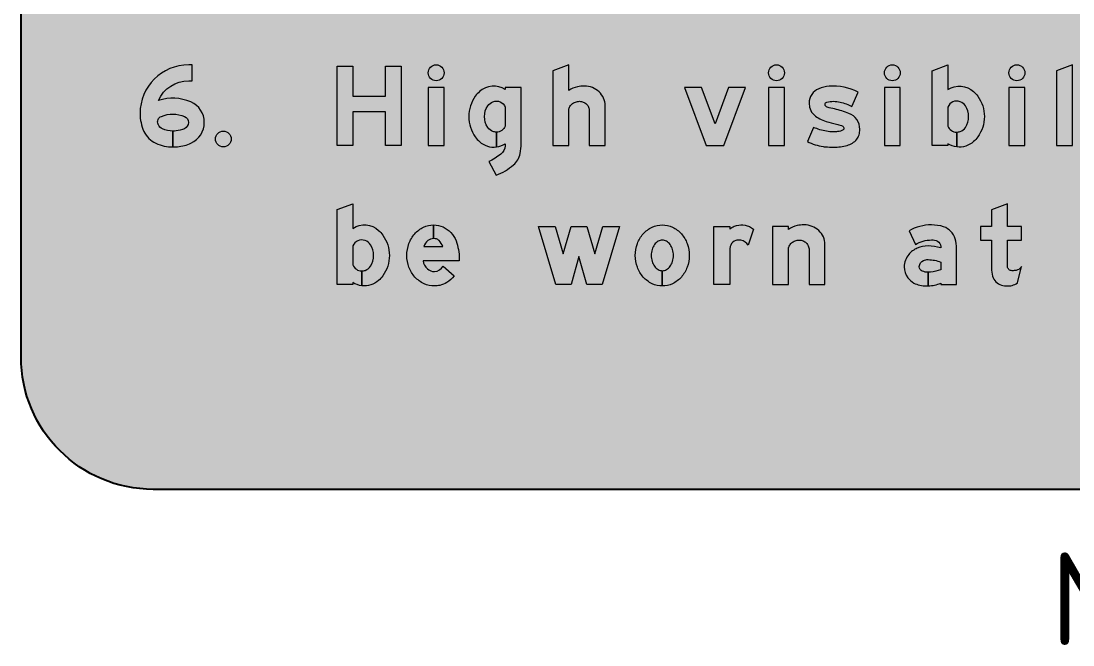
# Model space of a CAD drawing. Header units: millimetres. Extents: x 4906 to 5011, y 3241 to 3334.
# Drawn here: x 4905.85 to 4945.63, y 3240.97 to 3264.56 of the extents above; entities that cross this region are included whole.
import ezdxf

# ---------------------------------------------------------------- set-up
doc = ezdxf.new("R2010")
doc.units = ezdxf.units.MM
doc.layers.add('DIM', color=1, linetype='Continuous')
doc.layers.add('L18', color=4, linetype='Continuous')
doc.layers.add('GSCOLORFILL', color=7, linetype='Continuous', lineweight=0)
doc.styles.add('T35', font='isocp2.shx', dxfattribs={"height": 3.5})

# ---------------------------------------------------------------- blocks, each defined once
blk = doc.blocks.new('*U322')
at = {"layer": 'GSCOLORFILL', "true_color": 0xf5f5f5, "transparency": 33554687}
blk.add_hatch(color=7, dxfattribs=at).paths.add_polyline_path([(-950.00000000001, -874.9999999999995), (950.0000000000091, -874.9999999999995, 0.414213562373095), (1050.000000000009, -774.9999999999995), (1050.000000000009, 775, 0.414213562373095), (950.0000000000091, 875), (-950.00000000001, 875, 0.414213562373095), (-1050.00000000001, 775), (-1050.00000000001, -775, 0.414213562373095)])
at = {"layer": 'GSCOLORFILL', "color": 7, "linetype": 'Continuous', "true_color": 0xf5f5f5, "transparency": 33554687}
for points in [[(-950.00000000001, -874.9999999999995), (950.0000000000091, -874.9999999999995, 0.414213562373095), (1050.000000000009, -774.9999999999995), (1050.000000000009, 775, 0.414213562373095), (950.0000000000091, 875), (-950.00000000001, 875, 0.414213562373095), (-1050.00000000001, 775), (-1050.00000000001, -775, 0.414213562373095), (-950.0000000000105, -875)], [(-950.00000000001, -874.9999999999995), (950.0000000000091, -874.9999999999995, 0.414213562373095), (1050.000000000009, -774.9999999999995), (1050.000000000009, 775, 0.414213562373095), (950.0000000000091, 875), (-950.00000000001, 875, 0.414213562373095), (-1050.00000000001, 775), (-1050.00000000001, -774.9999999999995, 0.414213562373095), (-950.0000000000105, -874.9999999999995)]]:
    blk.add_lwpolyline(points, format="xyb", close=True, dxfattribs=at).dxf.unprotected_set("ltscale", 0)
blk = doc.blocks.new('*U179')
at = {"layer": 'GSCOLORFILL', "linetype": 'Continuous'}
h = blk.add_hatch(color=0, dxfattribs=at)
edge = h.paths.add_edge_path()
edge.add_arc((44.51793562419519, 73.00000000000007), 87.48206437580481, 324.0687898610061, 359.99999999999994, ccw=False)
edge.add_arc((63.70470146193492, 58.38428779233871), 63.37203257652487, 310.3765255821876, 324.5892179022558, ccw=False)
edge.add_arc((69.00257494377652, 48.36448062052203), 52.36448062052203, 262.70170899991183, 313.06367100142035, ccw=False)
edge.add_line((62.35045196264872, -3.575755136557277), (62.35045196264872, 33.80043539742545))
edge.add_arc((62.34045196264868, 57.80043331409205), 24.00000000000002, 270.0238732421547, 290.8675725829808)
edge.add_arc((60.91561510266509, 61.53805821801595), 28.00000000000003, 290.8675725829806, 326.1464978402323)
edge.add_arc((45.80677982315294, 71.67298584493247), 46.19323120026423, 326.1464978402324, 361.646188633575)
edge.add_arc((45.8067798231529, 74.32701415506752), 46.19323120026427, 358.353811366425, 393.8535021597676)
edge.add_arc((60.91561510266507, 84.46194178198411), 28.00000000000001, 33.8535021597676, 69.13242741701919)
edge.add_arc((62.34045196264874, 88.19956668590797), 24.00000000000001, 69.13242741701923, 158.568043919135)
edge.add_line((40, 96.96907101081622), (40, 49.03092898918378))
edge.add_arc((62.34045196264873, 57.800433314092), 23.99999999999999, 201.4319560808649, 270)
edge.add_line((62.34045196264873, 33.80043331409202), (62.34045196264873, -3.574473431724307))
edge.add_arc((69.00257494377641, 48.36448062052206), 52.36448062052204, 236.3677911496907, 262.6906777665261, ccw=False)
edge.add_line((40, 4.765289374724148), (40, 0))
edge.add_line((40, 0), (0, 0))
edge.add_line((0, 0), (0, 188.7596153846154))
edge.add_line((0, 188.7596153846154), (40, 203.5))
edge.add_line((40, 203.5), (40, 141.2347106252759))
edge.add_arc((69.00257494377648, 97.6355193794779), 52.36448062052212, 46.93632899857971, 123.6322088503093, ccw=False)
edge.add_arc((63.7047014619348, 87.61571220766103), 63.37203257652513, 35.410782097744175, 49.623474417812474, ccw=False)
edge.add_arc((44.51793562419522, 72.99999999999999), 87.48206437580478, 0, 35.93121013899378, ccw=False)
at = {"layer": 'GSCOLORFILL', "color": 0}
blk.add_lwpolyline([(132, 72.99999999999999, -0.1580767730378781), (115.3540975280471, 21.66434227377881, -0.062094190308422), (104.7576009987296, 10.10723369308806, -0.2233522246381122), (62.35045196264872, -3.575755136557277), (62.35045196264872, 33.80043539742545, 0.09119938616970456), (70.88947312255061, 35.3746838905488, 0.155160827510034), (84.16862514632328, 45.94006078534746, 0.1561474372907175), (91.98094621685533, 72.99999999999999, 0.1561474372907175), (84.16862514632328, 100.0599392146525, 0.1551608275100337), (70.88947312255067, 110.6253161094512, 0.4113313956635876), (40, 96.96907101081622), (40, 49.03092898918378, 0.3084429755062391), (62.34045196264873, 33.80043331409202), (62.34045196264873, -3.574473431724307, -0.115362985859982), (40, 4.765289374724148), (40, 0), (0, 0), (0, 188.7596153846154), (40, 203.5), (40, 141.2347106252759, -0.3477275210567035), (104.7576009987296, 135.8927663069119, -0.062094190308422), (115.3540975280471, 124.3356577262211, -0.1580767730378781)], format="xyb", close=True, dxfattribs=at)
blk = doc.blocks.new('*U180')
at = {"layer": 'GSCOLORFILL', "linetype": 'Continuous'}
h = blk.add_hatch(color=0, dxfattribs=at)
edge = h.paths.add_edge_path()
edge.add_arc((69.51094197863642, 58.93000642673971), 62.9300064267397, 245.3524198280531, 269.9999999999999, ccw=False)
edge.add_arc((72.63933568098416, 65.74804630435064), 70.43150727187609, 222.073813879283, 245.3524198280533, ccw=False)
edge.add_arc((77.51231266798086, 70.14707514339402), 76.99636518675396, 200.5021246928769, 222.0738138792829, ccw=False)
edge.add_arc((85.14194428798147, 73.00000000000018), 85.14194428798149, 180.0000037301732, 200.5021246928769, ccw=False)
edge.add_arc((87.76867725509986, 72.99998880735697), 87.76867725509987, 160.0694722126277, 179.9999963119301, ccw=False)
edge.add_arc((77.81888288118054, 76.60776129168887), 77.18499026133541, 138.8014776948188, 160.0694722126275, ccw=False)
edge.add_arc((71.47230434682477, 82.1634816811312), 68.75023548491123, 115.32243421330139, 138.8014776948188, ccw=False)
edge.add_arc((67.40488682021514, 90.7594570579587), 59.24052055675507, 90.00000000000011, 115.3224342133012, ccw=False)
edge.add_line((67.4048868202151, 149.9999776147138), (67.40488682021504, 115.5))
edge.add_arc((67.40488682021505, 92.3147617089057), 23.18523829109428, 90.00000000000004, 129.2085956193348)
edge.add_arc((73.06702104089976, 86.30983722453084), 31.42300914462551, 130.2868481129732, 163.077719365007)
edge.add_line((43.00461354202127, 95.45626598523268), (90.38549341939148, 95.45626598523268))
edge.add_arc((52.74761479171672, 83.17935105482259), 39.58955099265591, 18.06555415785629, 43.33061273274367)
edge.add_arc((70.63420727500568, 100.0528755045983), 14.99999999999996, 43.3306127327434, 74.23414554342109)
edge.add_arc((67.40488682021513, 88.6146850335641), 26.88531496643589, 74.23414554342149, 89.97868881919163)
edge.add_line((67.41488682021509, 115.4999981402486), (67.41488682021509, 149.9999767706969))
edge.add_arc((67.40488682021511, 90.75945705795863), 59.24052055675513, 66.24132462757171, 89.99032827881211, ccw=False)
edge.add_arc((65.90311263088859, 88.40713072376718), 61.99999999999999, 19.990107920803098, 65.8469214734098, ccw=False)
edge.add_arc((2.000000000000043, 65.16079346208295), 130, 0, 19.990107920803098, ccw=False)
edge.add_line((132, 65.16079346208295), (132, 59.45626598523268))
edge.add_line((132, 59.45626598523268), (40.72380685113512, 59.45626598523268))
edge.add_arc((79.1502063285293, 67.93769328603152), 39.35127425960962, 192.446693405701, 226.289291064396)
edge.add_arc((69.85773911993658, 58.38709549362954), 26.02674593399157, 226.5475580031422, 269.2365315043568)
edge.add_arc((67.56222244513611, 60.99956596297852), 28.70313368140413, 273.8929323668316, 328.2837947233499)
edge.add_line((91.97890056262634, 45.90997641125676), (119.3616618950978, 21.66751851973623))
edge.add_arc((60.72839463861946, 67.6041252104245), 74.48511168968331, 302.59103158947534, 321.9228496470552, ccw=False)
edge.add_arc((71.2238339754233, 51.18720312719249), 54.99999999999982, 282.4742802128862, 302.59103158947516, ccw=False)
edge.add_arc((69.51094197863644, 58.93000642673961), 62.9300064267396, 269.9999999999999, 282.47428021288624, ccw=False)
at = {"layer": 'GSCOLORFILL', "color": 0}
blk.add_lwpolyline([(69.51094197863631, -3.999999999999993, -0.1079619072312502), (43.2668823086612, 1.733546388479652, -0.1019228298705658), (20.35928353887792, 18.55277784863587, -0.09440319960942407), (5.392958702656699, 43.17970531249913, -0.08969677617579692), (1.70530256582424e-13, 72.99999445693578, -0.08718320545468168), (5.256761353426839, 102.9186191460794, -0.09306643867387995), (19.74243426452929, 127.4472030443272, -0.1028065678962481), (42.06701566231183, 144.3078609652724, -0.1109417910759313), (67.4048868202151, 149.9999776147138), (67.40488682021504, 115.5, 0.1727686174700961), (52.74844151225409, 110.2798357568904, 0.1440615427713923), (43.00461354202127, 95.45626598523268), (90.38549341939148, 95.45626598523268, 0.1106883683500328), (81.54530066298446, 110.3459819880077, 0.1356653380362669), (74.70980871751306, 114.4885768343512, 0.06880680822069957), (67.41488682021509, 115.4999981402486), (67.41488682021509, 149.9999767706969, -0.1039970857664943), (91.27202029761679, 144.9793723604305, -0.2028017523414576), (124.1677153237576, 109.6023205800086, -0.0874451709761443), (132, 65.16079346208295), (132, 59.45626598523268), (40.72380685113512, 59.45626598523268, 0.1487489359934952), (51.95778614312979, 39.49309678132271, 0.1884502669332367), (69.51094197863688, 32.36266013653999, 0.241883257341195), (91.97890056262634, 45.90997641125676), (119.3616618950978, 21.66751851973623, -0.08455159468045045), (100.8489740678881, 4.847683551545018, -0.08800200969828328), (83.10390755337193, -2.514415580091438, -0.05448312901681575)], format="xyb", close=True, dxfattribs=at)
blk = doc.blocks.new('*U182')
at = {"layer": 'GSCOLORFILL', "linetype": 'Continuous'}
blk.add_hatch(color=0, dxfattribs=at).paths.add_polyline_path([(204, 146), (160, 0), (122, 0), (102, 70), (82, 0), (44, 0), (0, 146), (41.77700409235484, 146), (62.48315298305647, 77.29323322630815), (82.11365777553988, 146), (121.8863422244601, 146), (141.5168470169435, 77.29323322630815), (162.2229959076452, 146)])
at = {"layer": 'GSCOLORFILL', "color": 0}
blk.add_lwpolyline([(204, 146), (160, 0), (122, 0), (102, 70), (82, 0), (44, 0), (0, 146), (41.77700409235484, 146), (62.48315298305647, 77.29323322630815), (82.11365777553988, 146), (121.8863422244601, 146), (141.5168470169435, 77.29323322630815), (162.2229959076452, 146)], close=True, dxfattribs=at)
blk = doc.blocks.new('*U183')
at = {"layer": 'GSCOLORFILL', "linetype": 'Continuous'}
h = blk.add_hatch(color=0, dxfattribs=at)
edge = h.paths.add_edge_path()
edge.add_arc((67.99999999999999, 89.72883664457302), 60.27116335542698, 64.87173449942168, 90, ccw=False)
edge.add_arc((64.2009016893978, 81.62903460165589), 69.21766776262787, 41.448266645179615, 64.87173449942162, ccw=False)
edge.add_arc((58.27593586708555, 76.39659725208122), 77.12232592176368, 20.09246863402842, 41.44826664517967, ccw=False)
edge.add_arc((48.99051588626324, 72.99999999999991), 87.00948411373676, 1.1368683772161603e-13, 20.09246863402808, ccw=False)
edge.add_arc((48.99051588626409, 73.00000000000011), 87.00948411373591, 339.90753136597175, 359.9999999999999, ccw=False)
edge.add_arc((58.27593586708593, 69.60340274791824), 77.12232592176306, 318.5517333548204, 339.90753136597186, ccw=False)
edge.add_arc((64.20090168939792, 64.370965398344), 69.21766776262774, 295.1282655005783, 318.55173335482044, ccw=False)
edge.add_arc((68.00000000000003, 56.27116335542705), 60.27116335542705, 270.00950633380637, 295.1282655005783, ccw=False)
edge.add_line((68.00999999999993, -3.999999170415876), (68.00999999999993, 34.50000242127832))
edge.add_arc((68, 55.15025015935103), 20.65025015935102, 270.0277458051646, 299.6634012086504)
edge.add_arc((63.11394116214115, 63.72915162328681), 30.52299655004384, 299.6634012086504, 323.9726266148963)
edge.add_arc((55.40525305477216, 69.33547024682802), 40.05476872762745, 323.9726266148962, 343.2352704047485)
edge.add_arc((43.24068658875845, 72.9999999999999), 52.75931341124155, 343.235270404749, 360.0000000000001)
edge.add_arc((43.2406865887586, 73.00000000000003), 52.7593134112414, 359.9999999999999, 376.764729595251)
edge.add_arc((55.40525305477208, 76.66452975317203), 40.05476872762748, 16.7647295952512, 36.02737338510367)
edge.add_arc((63.11394116214135, 82.27084837671342), 30.52299655004354, 36.02737338510353, 60.33659879134957)
edge.add_arc((67.99999999999999, 90.84974984064904), 20.65025015935096, 60.33659879134934, 89.99999999999997)
edge.add_arc((68.00000000000001, 90.84974984064873), 20.65025015935127, 90.00000000000004, 119.6634012086502)
edge.add_arc((72.886058837859, 82.27084837671316), 30.52299655004397, 119.6634012086507, 143.9726266148965)
edge.add_arc((80.59474694522761, 76.66452975317218), 40.05476872762715, 143.9726266148963, 163.2352704047487)
edge.add_arc((92.75931341124138, 73), 52.75931341124138, 163.2352704047489, 180)
edge.add_arc((92.75931341124134, 72.99999999999999), 52.75931341124134, 180, 196.7647295952511)
edge.add_arc((80.59474694522788, 69.3354702468279), 40.05476872762743, 196.7647295952512, 216.0273733851036)
edge.add_arc((72.88605883785885, 63.72915162328677), 30.52299655004382, 216.0273733851036, 240.3365987913494)
edge.add_arc((68, 55.15025015935109), 20.65025015935109, 240.3365987913496, 270)
edge.add_line((68, 34.5), (67.99999999999994, -3.999999999999986))
edge.add_arc((67.99999999999994, 56.27116335542706), 60.27116335542704, 244.87173449942162, 270, ccw=False)
edge.add_arc((71.79909831060229, 64.37096539834434), 69.21766776262814, 221.4482666451796, 244.87173449942162, ccw=False)
edge.add_arc((77.724064132914, 69.60340274791828), 77.12232592176305, 200.0924686340281, 221.4482666451796, ccw=False)
edge.add_arc((87.00948411373618, 73.00000000000006), 87.00948411373618, 180, 200.0924686340281, ccw=False)
edge.add_arc((87.0094841137362, 73), 87.0094841137362, 159.9075313659718, 180, ccw=False)
edge.add_arc((77.72406413291392, 76.39659725208179), 77.12232592176298, 138.5517333548204, 159.9075313659718, ccw=False)
edge.add_arc((71.79909831060222, 81.62903460165569), 69.21766776262808, 115.12826550057841, 138.5517333548203, ccw=False)
edge.add_arc((68, 89.7288366445728), 60.27116335542721, 90, 115.12826550057821, ccw=False)
at = {"layer": 'GSCOLORFILL', "color": 0}
blk.add_lwpolyline([(68, 150, -0.1100842229774427), (93.59391517175465, 144.2959021548017, -0.1025615166109279), (116.0832611206852, 127.4472221513641, -0.09345288578283342), (130.7045520758158, 102.8909119190282, -0.08789523670016074), (136, 72.99999999999997, -0.08789523670016139), (130.7045520758157, 43.10908808097187, -0.09345288578283431), (116.0832611206852, 18.5527778486358, -0.1025615166109281), (93.59391517175465, 1.704097845198248, -0.1100422412956773), (68.00999999999993, -3.999999170415876), (68.00999999999993, 34.50000242127832, 0.1300355272368671), (78.21988546066683, 37.20626027932079, 0.1064685849763634), (87.79898987322332, 45.77638892431793, 0.08424761497446397), (93.7575835476913, 57.78197538225881, 0.07328068524213363), (96, 72.99999999999997, 0.07328068524213363), (93.7575835476913, 88.2180246177411, 0.08424761497446447), (87.79898987322332, 100.2236110756821, 0.1064685849763639), (78.21988546066689, 108.7937397206792, 0.1301586401875905), (68, 111.5, 0.1301586401875884), (57.78011453933311, 108.7937397206792, 0.1064685849763627), (48.20101012677668, 100.2236110756821, 0.08424761497446463), (42.24241645230873, 88.21802461774116, 0.07328068524213407), (40, 72.99999999999996, 0.07328068524213374), (42.24241645230873, 57.78197538225884, 0.08424761497446419), (48.20101012677668, 45.77638892431791, 0.106468584976363), (57.78011453933311, 37.2062602793208, 0.1301586401875896), (68, 34.5), (67.99999999999994, -3.999999999999986, -0.1100842229774427), (42.40608482824527, 1.704097845198291, -0.1025615166109274), (19.91673887931478, 18.55277784863585, -0.09345288578283431), (5.295447924184202, 43.10908808097192, -0.08789523670016117), (0, 73.00000000000004, -0.08789523670016128), (5.295447924184231, 102.8909119190282, -0.09345288578283407), (19.91673887931478, 127.4472221513642, -0.1025615166109277), (42.40608482824535, 144.2959021548018, -0.1100842229774423)], format="xyb", close=True, dxfattribs=at)
blk = doc.blocks.new('*U184')
at = {"layer": 'GSCOLORFILL', "linetype": 'Continuous'}
h = blk.add_hatch(color=0, dxfattribs=at)
edge = h.paths.add_edge_path()
edge.add_arc((62.34939213927608, 79.6854098176108), 32.00000000000017, 79.18246767352575, 93.8556250591469)
edge.add_arc((61.63370283579749, 90.30471540881575), 21.35660475137249, 93.85562505914676, 106.8366272197322)
edge.add_arc((61.24077079005933, 91.6031686651475), 19.99999999999997, 106.8366272197323, 158.1191728451246)
edge.add_arc((71.65289149145738, 87.4215696900377), 31.2204290242896, 158.1191728451244, 173.0836916735146)
edge.add_arc((124.7709534774721, 80.62591342850244), 84.77100697890104, 172.847292452201, 179.93562804887)
edge.add_line((40, 80.72115384615384), (40, 0))
edge.add_line((40, 0), (0, 0))
edge.add_line((0, 0), (0, 146))
edge.add_line((0, 146), (40, 146))
edge.add_line((40, 146), (40, 139.4741517586929))
edge.add_arc((80.20100428125309, 86.17638380713848), 66.75906540567411, 115.41999205079091, 127.02622125869931, ccw=False)
edge.add_arc((64.42216422748476, 119.3766412768664), 29.99999999999999, 103.83237165386458, 115.4199920507906, ccw=False)
edge.add_arc((69.56115049428412, 98.50534936501198), 51.49465063498803, 79.69148826116168, 103.83237165386458, ccw=False)
edge.add_arc((70.72335768463735, 104.8951663668707), 44.99999999999991, 64.9550848169091, 79.69148826116168, ccw=False)
edge.add_arc((66.12650663724236, 95.0573295974977), 55.8588246073303, 52.669442036432486, 64.95508481690922, ccw=False)
edge.add_line((100, 139.4734835723265), (86.44384074260017, 98.8029509025588))
edge.add_arc((63.19046988328277, 84.08717555524916), 27.51859917207702, 32.32746235299488, 79.18246767352575)
at = {"layer": 'GSCOLORFILL', "color": 0}
blk.add_lwpolyline([(68.35521238202534, 111.1167655505695, 0.06411134923532956), (60.19762973862049, 111.6129828317178, 0.05670095452127784), (55.44789640508208, 110.7458593422669, 0.2275732212208249), (42.68155049846757, 99.0567142756719, 0.06538798349459168), (40.6596501983656, 91.1811152222656, 0.03093856440725937), (40, 80.72115384615384), (40, 0), (0, 0), (0, 146), (40, 146), (40, 139.4741517586929, -0.05068506447739766), (51.54465506371872, 146.4722084002377, -0.05060365996564109), (57.24970115181003, 148.5066219398892, -0.1057257860161052), (78.77603464991518, 149.1687972739115, -0.06438845141651094), (89.77314480369034, 145.6640958440934, -0.05365763651898708), (100, 139.4734835723265), (86.44384074260017, 98.8029509025588, 0.2073403558268148)], format="xyb", close=True, dxfattribs=at)
blk = doc.blocks.new('*U185')
at = {"layer": 'GSCOLORFILL', "linetype": 'Continuous'}
h = blk.add_hatch(color=0, dxfattribs=at)
edge = h.paths.add_edge_path()
edge.add_line((92, 0), (132, 0))
edge.add_line((132, 0), (132, 100.8830320548367))
edge.add_arc((86.07534682756113, 100.8830320548367), 45.92465317243887, 0, 23.93171822373219)
edge.add_arc((82.82425516028829, 99.44019281717665), 49.48153131130479, 23.9317182237323, 46.97501240943514)
edge.add_arc((80.730439071099, 97.19681228199994), 52.55021540077338, 46.97501240943514, 68.86358468613743)
edge.add_arc((79.37453284269009, 93.68953779756492), 56.31046220243508, 68.86358468613724, 90)
edge.add_arc((79.37453284269016, 69.99478146240604), 80.00521853759396, 90.00000000000006, 102.6042796135857)
edge.add_arc((78.69265252470947, 78.028513876337), 72.02451076747664, 103.4695365311017, 122.4942570075609)
edge.add_line((40, 138.7772487758923), (40, 146))
edge.add_line((40, 146), (0, 146))
edge.add_line((0, 146), (0, 0))
edge.add_line((0, 0), (40, 0))
edge.add_line((40, 0), (40, 87.71753286589909))
edge.add_arc((60.83417894850335, 87.71753286589907), 20.83417894850335, 154.5282720028093, 180, ccw=False)
edge.add_arc((64.03048830144326, 86.19490705822675), 24.37462847220524, 131.0076349936261, 154.5282720028095, ccw=False)
edge.add_arc((66.09710507856303, 83.81817613339857), 27.52419269484106, 109.80736038530819, 131.0076349936261, ccw=False)
edge.add_arc((67.43949500252651, 80.09104704004271), 31.48569518587881, 89.99999999999989, 109.80736038530819, ccw=False)
edge.add_arc((67.43949500252654, 86.30962031839455), 25.26712190752697, 68.08082655396481, 90, ccw=False)
edge.add_arc((67.71532962649242, 86.9951175565081), 24.52820973193388, 45.82979570204179, 68.0808265539651, ccw=False)
edge.add_arc((68.14207601105291, 87.43440733147506), 23.91576546252974, 23.092845889367595, 45.82979570204168, ccw=False)
edge.add_arc((68.80608426861333, 87.7175328658991), 23.19391573138667, 0, 23.092845889368277, ccw=False)
edge.add_line((92, 87.7175328658991), (92, 0))
at = {"layer": 'GSCOLORFILL', "color": 0}
blk.add_lwpolyline([(92, 0), (132, 0), (132, 100.8830320548367, 0.1048030179721755), (128.0518361595565, 119.5122594239381, 0.1008855307406956), (116.5863575327339, 135.6139731601839, 0.09579836817007248), (99.67950495013713, 146.2116879931507, 0.09248737428302214), (79.37453284269009, 150, 0.05505205982243612), (61.91610325133973, 148.0719114650645, 0.0832022013956986), (40, 138.7772487758923), (40, 146), (0, 146), (0, 0), (40, 0), (40, 87.71753286589909, -0.1116012735434615), (42.02513207801013, 96.67759805996153, -0.102989975481698), (48.03684201390564, 104.5885415981205, -0.09276840372104511), (56.77029056251172, 109.7139617844638, -0.08664174293623028), (67.43949500252654, 111.5767422259215, -0.09593311806680128), (76.87166745856348, 109.7502169884754, -0.09739464939670303), (84.80639463560613, 104.5885415981205, -0.09953542793436854), (90.14148262972458, 96.81470296034922, -0.1011039461656413), (92, 87.7175328658991)], format="xyb", close=True, dxfattribs=at)
blk = doc.blocks.new('*U187')
at = {"layer": 'GSCOLORFILL', "linetype": 'Continuous'}
blk.add_hatch(color=0, dxfattribs=at).paths.add_polyline_path([(91.99999999999989, 95.44033577145203), (91.99999999999989, 91.75569963669679, 0.08100507043754805), (59.91953844420409, 96.98738914505502, 0.1014742160753828), (32.92684469106193, 91.45226904517564, 0.1197283995981818), (11.16861765178227, 75.33308504889472, 0.1754854121989099), (0, 44.49098118164371, 0.162185951185596), (9.198205530711505, 16.87991725761773, 0.09962377950152626), (24.24940108183667, 3.435786395090417, 0.1178281433564822), (55.36485303884586, -4.000000000000028, 0.01259221290035344), (60.50437854736413, -3.870543474057882), (60.50437854736418, 30.44590424709844, -0.09643868278043381), (45.49812347970108, 33.36744272502021, -0.3055685730968929), (38, 44.49098118164358, -0.01000308247268235), (38.01449229959674, 45.21530038588774, -0.2881603305628229), (48.24719211376062, 60.13617985242543, -0.1118126494378583), (60.80315011960487, 62.49690242181767, -0.08137338335513948), (92, 56.34782538492402), (92, 36.91597781560395, -0.0720389147267735), (66.20162791964776, 30.85371626019864, -0.03568194688239786), (60.51437854736417, 30.44590549709844), (60.51437854736406, -3.870038894188326, 0.07931235260569526), (92, 2.799999999999983), (92, 0), (132, 0), (132, 90.24413145539907, 0.07131460927379192), (128.4502155484503, 115.0057552505379, 0.247093300969659), (99.29227802593027, 145.1204166717226, 0.07943033779107565), (68.76995305164318, 150.0000000000001, 0.130157360885894), (12.03366872579696, 134.9761925316005), (28.09152440947727, 100.3138559626782, -0.1407932063417405), (68.76995305164307, 112.0000000000001, -0.127608200101516), (83.66512167935822, 108.8781984363012, -0.2849461240288968)])
at = {"layer": 'GSCOLORFILL', "color": 0}
blk.add_lwpolyline([(55.3648530388453, -4.000000000000014, 0.01259221290035482), (60.50437854736413, -3.870543474057854), (60.50437854736418, 30.44590424709844, -0.09643868278043409), (45.49812347970104, 33.36744272502022, -0.3055685730968945), (38, 44.49098118164369, -0.0100030824726959), (38.01449229959678, 45.21530038588883, -0.2881603305628071), (48.24719211376072, 60.13617985242547, -0.1084920170889828), (60.42376644223515, 62.50839828890307, -0.08234480440022278), (92, 56.34782538492404), (92, 36.91597781560394, -0.0720389147267738), (66.20162791964765, 30.8537162601986, -0.03568194688239714), (60.51437854736417, 30.44590549709845), (60.51437854736406, -3.870038894188326, 0.07931235260569527), (92, 2.799999999999986), (92, 0), (132, 0), (132, 90.24413145539917, 0.0713146092737911), (128.4502155484504, 115.0057552505377, 0.2470933009696595), (99.29227802593039, 145.1204166717225, 0.07943033779107607), (68.76995305164314, 150.0000000000001, 0.1301573608858939), (12.03366872579696, 134.9761925316005), (28.09152440947727, 100.3138559626782, -0.1407932063417409), (68.7699530516432, 112.0000000000001, -0.1276082001015154), (83.66512167935826, 108.8781984363012, -0.2849461240288967), (91.99999999999989, 95.44033577145198), (91.99999999999989, 91.7556996366968, 0.0810050704375488), (59.91953844420379, 96.98738914505503, 0.1014742160753588), (32.92684469106766, 91.45226904517807, 0.1197283995982114), (11.16861765178197, 75.33308504889436, 0.1754854121989074), (0, 44.49098118164371, 0.1621859511855917), (9.19820553071105, 16.87991725761833, 0.0996237795015298), (24.24940108183662, 3.435786395090425, 0.1178281433564803)], format="xyb", close=True, dxfattribs=at)
blk = doc.blocks.new('*U188')
at = {"layer": 'GSCOLORFILL', "linetype": 'Continuous'}
h = blk.add_hatch(color=0, dxfattribs=at)
edge = h.paths.add_edge_path()
edge.add_line((68, 52.99999999999999), (68, 111.5))
edge.add_line((68, 111.5), (104, 111.5))
edge.add_line((104, 111.5), (104, 146))
edge.add_line((104, 146), (68, 146))
edge.add_line((68, 146), (68, 203.5))
edge.add_line((68, 203.5), (28, 188.3275862068966))
edge.add_line((28, 188.3275862068966), (28, 146))
edge.add_line((28, 146), (0, 146))
edge.add_line((0, 146), (0, 111.5))
edge.add_line((0, 111.5), (28, 111.5))
edge.add_line((28, 111.5), (28, 40.91222565779496))
edge.add_arc((105.6119728999063, 40.91222565779493), 77.61197289990635, 180, 194.8912891711784)
edge.add_arc((62.01507835894704, 29.31908607844212), 32.50000000000001, 194.8912891711785, 254.4117455588816)
edge.add_arc((67.99911414585435, 50.76846925067384), 54.76846925067381, 254.4117455588815, 269.9999999999999)
edge.add_arc((67.99911414585436, 74.87738403534384), 78.87738403534381, 269.9999999999999, 273.6750444684201)
edge.add_arc((70.97179565274702, 28.59536901200752), 32.50000000000014, 273.67504446842, 286.3959137774562)
edge.add_arc((66.71438502593762, 43.06461917661871), 47.58259744113641, 286.3959137774563, 304.2199766953885)
edge.add_line((93.47349185111375, 3.71930457419046), (104, 45.1230310198386))
edge.add_arc((77.67322203170404, 64.75520438853695), 32.84085061886464, 305.21886260935764, 323.28769341919633, ccw=False)
edge.add_arc((87.96206379437113, 50.18003077079084), 14.99999999999994, 279.6926749307471, 305.2188626093572, ccw=False)
edge.add_arc((79.85242513620081, 97.65991957089153), 63.16747948186632, 269.99999999999966, 279.6926749307471, ccw=False)
edge.add_arc((79.85242513620055, 46.53467689908869), 12.04223681006348, 227.9583906473345, 269.9999999999998, ccw=False)
edge.add_arc((79.48930534835361, 46.13198001821947), 11.50000000000001, 189.7433781117018, 227.9583906473347, ccw=False)
edge.add_arc((318.3927246100371, 53.0000000000004), 250.3927246100371, 180.0000000000001, 182.0173209917217, ccw=False)
at = {"layer": 'GSCOLORFILL', "color": 0}
blk.add_lwpolyline([(68, 52.99999999999999), (68, 111.5), (104, 111.5), (104, 146), (68, 146), (68, 203.5), (28, 188.3275862068966), (28, 146), (0, 146), (0, 111.5), (28, 111.5), (28, 40.91222565779496, 0.06506709937490147), (30.6065856351868, 20.96704532054943, 0.2657078142419267), (53.28160140167478, -1.985488351452229, 0.06812167302049194), (67.99911414585432, -3.999999999999972, 0.01603678109164125), (73.0549694018394, -3.837798997471623, 0.05556233446018888), (80.14566944413548, -2.582989502508358, 0.07792932807971858), (93.47349185111375, 3.71930457419046), (104, 45.1230310198386, -0.07900390527946087), (96.61258330922055, 37.92570450929414, -0.1118418647005845), (90.48751418498892, 35.39415574343697, -0.04231750593531342), (79.85242513620051, 34.49244008902522, -0.1855268428217181), (71.78809900688339, 37.59140504424383, -0.1683072020374533), (68.15518566276643, 44.18577063770942, -0.008802450680383007)], format="xyb", close=True, dxfattribs=at)
blk = doc.blocks.new('*U178')
at = {"color": 28, "true_color": 0x0a0a0a}
for name, p, xscale, yscale, zscale in [('*U179', (0, 0), 0.3, 0.3, 0.3), ('*U188', (486.6, 2.277843046414077e-15), 0.3, 0.3, 0.3), ('*U180', (52.8, 0), 0.3, 0.3, 0.3), ('*U182', (152.4, 8.082668874372531e-16), 0.3, 0.3, 0.3), ('*U183', (225.6, 8.082668874372531e-16), 0.2999999999999999, 0.2999999999999999, 0.2999999999999999), ('*U184', (285, 8.082668874372531e-16), 0.3, 0.3, 0.3), ('*U185', (329.4, 8.082668874372531e-16), 0.3, 0.3, 0.3), ('*U187', (429, 2.277843046414077e-15), 0.3, 0.3, 0.3)]:
    blk.add_blockref(name, p, dxfattribs=dict(at, xscale=xscale, yscale=yscale, zscale=zscale))
blk = doc.blocks.new('*U177')
blk.add_blockref('*U178', (0, 0))
blk = doc.blocks.new('*U140')
at = {"layer": 'GSCOLORFILL'}
h = blk.add_hatch(color=0, dxfattribs=at)
edge = h.paths.add_edge_path()
edge.add_arc((83.01577542580165, 126.8584624452561), 130.358462445256, 270.0043952481867, 275.0055120506083)
edge.add_arc((85.37219322641401, 99.95429453162359), 103.3512975445121, 275.0055120506083, 294.6565445587829)
edge.add_arc((104.5005858454482, 58.28296378471081), 57.49941415455178, 294.6565445587829, 359.9999999999999)
edge.add_arc((105.8336563733551, 58.28296378471074), 56.16634362664487, 3.62415436843747e-14, 66.61681576848838)
edge.add_arc((82.36675768595236, 4.010464715690162), 115.295012554684, 66.61681576848837, 107.9557851224901)
edge.add_arc((122.7049771919274, 80.79502280807267), 82.70497719192733, 90, 156.5631057348066, ccw=False)
edge.add_line((122.7049771919273, 163.5), (131.1365365766096, 163.5))
edge.add_line((131.1365365766096, 163.5), (131.1365365766096, 203.5))
edge.add_line((131.1365365766096, 203.5), (122.7049771919273, 203.5))
edge.add_arc((122.7049771919273, 80.79502280807264), 122.7049771919274, 90, 180)
edge.add_arc((109.1485210868722, 80.7950228080726), 109.1485210868722, 180, 204.3683891412146)
edge.add_arc((64.48565480302493, 60.56475223596637), 60.11755666530033, 204.3683891412147, 245.9497309964164)
edge.add_arc((83.01577542580158, 102.0860059404359), 105.5860059404359, 245.9497309964164, 270)
edge.add_line((83.0157754258016, -3.5), (83.0157754258016, 36.5))
edge.add_arc((83.01577542580164, 102.086005940436), 65.58600594043602, 245.9497309964163, 270, ccw=False)
edge.add_arc((64.485654803025, 60.56475223596635), 20.11755666530031, 204.3683891412145, 245.9497309964161, ccw=False)
edge.add_arc((109.1485210868713, 80.79502280807048), 69.14852108687042, 203.1248510027521, 204.3683891412133, ccw=False)
edge.add_arc((59.52773732790166, 59.6045225293768), 15.19243261748879, 112.3337238635525, 203.1248510027539, ccw=False)
edge.add_arc((82.36675768595198, 4.010464715690404), 75.29501255468402, 66.61681576848798, 112.33372386355279, ccw=False)
edge.add_arc((105.8336563733552, 58.28296378471078), 16.16634362664485, 2.8421709430404007e-13, 66.61681576848878, ccw=False)
edge.add_arc((104.5005858454483, 58.28296378471077), 17.49941415455174, -65.34345544121732, 2.8421709430404007e-13, ccw=False)
edge.add_arc((85.37219322641396, 99.95429453162356), 63.35129754451214, 275.0055120506083, 294.6565445587829, ccw=False)
edge.add_arc((83.01577542580033, 126.858462445256), 90.35846244525618, 270.0063409422966, 275.0055120506091, ccw=False)
edge.add_line((83.02577542580165, 36.50000055335147), (83.02577542580154, -3.49999961644221))
at = {"layer": 'GSCOLORFILL', "color": 0}
blk.add_lwpolyline([(83.02577542580154, -3.49999961644221, 0.02182495291260361), (94.38975720046732, -3.002853078963085, 0.08595455394931575), (128.488070938668, 6.026067713290445, 0.293100055188469), (162, 58.28296378471077, 0.2991433513331081), (128.124871775691, 109.8364299365905, 0.1823572633395902), (46.82326801739246, 113.6899990972954, -0.2988880433973107), (122.7049771919273, 163.5), (131.1365365766096, 163.5), (131.1365365766096, 203.5), (122.7049771919273, 203.5, 0.414213562373095), (-1.4210854715202e-14, 80.79502280807264, 0.1067296689315782), (9.723884841335106, 35.76013230199919, 0.183450191994682), (39.9854663357704, 5.666105763811856, 0.1053260033138998), (83.0157754258016, -3.5), (83.0157754258016, 36.5, -0.1053260033138998), (56.28698610887584, 42.19363583480151, -0.1834501919946817), (46.16034234180982, 52.26420951995067, -0.005426011971795432), (45.5559978065517, 53.63790677297982, -0.4182635725234247), (53.75460282682518, 73.65731324401486, -0.2021662711811117), (112.2497309258521, 73.12158412460633, -0.2991433513331082), (122, 58.28296378471089, -0.2931000551884719), (111.8009547682359, 42.37906145403349, -0.08595455394931575), (90.89969401275759, 36.84459927304795, -0.0218164591781843), (83.02577542580165, 36.50000055335147)], format="xyb", close=True, dxfattribs=at)
blk = doc.blocks.new('*U141')
at = {"layer": 'GSCOLORFILL', "linetype": 'Continuous'}
blk.add_hatch(color=0, dxfattribs=at).paths.add_polyline_path([(40, 16.5, 1), (0, 16.5, 1)])
at = {"layer": 'GSCOLORFILL', "color": 0}
blk.add_circle((20, 16.5), 20, dxfattribs=at)
blk = doc.blocks.new('*U139')
at = {"color": 28, "true_color": 0x0a0a0a}
for name, p, xscale, yscale, zscale in [('*U140', (0, 0), 0.2999999999999999, 0.2999999999999999, 0.2999999999999999), ('*U141', (57, 0), 0.3, 0.3, 0.3)]:
    blk.add_blockref(name, p, dxfattribs=dict(at, xscale=xscale, yscale=yscale, zscale=zscale))
blk = doc.blocks.new('*U143')
at = {"layer": 'GSCOLORFILL', "linetype": 'Continuous'}
blk.add_hatch(color=0, dxfattribs=at).paths.add_polyline_path([(162.0000000000001, 0), (122.0000000000001, 0), (122.0000000000001, 84.83302519242805), (40, 84.83302519242805), (40, 0), (0, 0), (0, 200), (40, 200), (40, 124.8330251924281), (122.0000000000001, 124.8330251924281), (122.0000000000001, 200), (162.0000000000001, 200)])
at = {"layer": 'GSCOLORFILL', "color": 0}
blk.add_lwpolyline([(162.0000000000001, 0), (122.0000000000001, 0), (122.0000000000001, 84.83302519242805), (40, 84.83302519242805), (40, 0), (0, 0), (0, 200), (40, 200), (40, 124.8330251924281), (122.0000000000001, 124.8330251924281), (122.0000000000001, 200), (162.0000000000001, 200)], close=True, dxfattribs=at)
blk = doc.blocks.new('*U144')
at = {"layer": 'GSCOLORFILL', "linetype": 'Continuous'}
h = blk.add_hatch(color=0, dxfattribs=at)
edge = h.paths.add_edge_path()
edge.add_arc((20, 183.5), 20, 0, 360)
h.paths.add_polyline_path([(0, 0), (40, 0), (40, 146), (0, 146)])
at = {"layer": 'GSCOLORFILL', "color": 0}
blk.add_lwpolyline([(0, 0), (40, 0), (40, 146), (0, 146)], close=True, dxfattribs=at)
blk.add_circle((20, 183.5), 20, dxfattribs=at)
blk = doc.blocks.new('*U145')
at = {"layer": 'GSCOLORFILL', "linetype": 'Continuous'}
h = blk.add_hatch(color=0, dxfattribs=at)
edge = h.paths.add_edge_path()
edge.add_line((92, 96.96907101081621), (92, 49.03092898918375))
edge.add_arc((69.65954803735139, 57.80043331409183), 23.99999999999983, 270.02387324215454, 338.5680439191352, ccw=False)
edge.add_line((69.66954803735138, 33.80043539742543), (69.66954803735138, -3.573189769877047))
edge.add_arc((62.99742505622353, 48.36448062052192), 52.36448062052196, 277.3203537392904, 303.63220885031)
edge.add_line((92.00000000000045, 4.765289374724446), (92, -0.5961538461539373))
edge.add_arc((61.57602362323368, 2.106248939403532), 30.54376072767438, 308.9309891776315, 354.9240369506624, ccw=False)
edge.add_arc((-13.71930590193001, 95.31756979823027), 150.3675354326558, 295.3190077031434, 308.9309891776316, ccw=False)
edge.add_line((50.58653846153834, -40.60576923076935), (69.5288461538463, -74.99999999999996))
edge.add_arc((10.2407554963178, 71.58986519008066), 158.1254763479349, 292.0208095466113, 310.504011416393)
edge.add_arc((80.46839128262309, -10.62447545274072), 50.00000000000007, 310.5040114163928, 348.7704622094159)
edge.add_arc((1.999999999999147, 4.954727656441462), 130.0000000000009, 348.7704622094162, 360)
edge.add_line((132, 4.954727656441493), (132, 146))
edge.add_line((132, 146), (92, 146))
edge.add_line((92, 146), (92, 141.2347106252758))
edge.add_arc((62.9974250562235, 97.63551937947835), 52.36448062052173, 56.36779114969037, 133.0636710014207)
edge.add_arc((68.29529853806469, 87.61571220766152), 63.37203257652439, 130.3765255821875, 144.5892179022557)
edge.add_arc((87.4820643758033, 73.00000000000048), 87.48206437580325, 144.0687898610058, 180.0000000000003)
edge.add_arc((87.48206437580485, 72.99999999999996), 87.4820643758048, 180, 215.9312101389945)
edge.add_arc((68.29529853806235, 58.38428779233616), 63.37203257652117, 215.4107820977447, 229.6234744178129)
edge.add_arc((62.99742505622349, 48.3644806205219), 52.36448062052195, 226.9363289985797, 277.3093222334741)
edge.add_line((69.65954803735139, -3.574473431724343), (69.65954803735139, 33.800433314092))
edge.add_arc((69.65954803735127, 57.80043331409189), 23.99999999999989, 249.1324274170193, 270.0000000000002, ccw=False)
edge.add_arc((71.08438489733498, 61.53805821801588), 28.00000000000002, 213.8535021597678, 249.1324274170193, ccw=False)
edge.add_arc((86.19322017684689, 71.67298584493246), 46.19323120026405, 178.3538113664254, 213.8535021597679, ccw=False)
edge.add_arc((86.19322017684811, 74.3270141550671), 46.19323120026529, 146.1464978402325, 181.646188633575, ccw=False)
edge.add_arc((71.08438489733494, 84.46194178198411), 27.99999999999998, 110.8675725829807, 146.1464978402321, ccw=False)
edge.add_arc((69.65954803735136, 88.19956668590815), 23.99999999999984, 21.43195608086461, 110.8675725829809, ccw=False)
at = {"layer": 'GSCOLORFILL', "color": 0}
blk.add_lwpolyline([(92, 96.96907101081621), (92, 49.03092898918375, -0.3083289023896013), (69.66954803735138, 33.80043539742543), (69.66954803735138, -3.573189769877047, 0.1153142115089289), (92.00000000000045, 4.765289374724446), (92, -0.5961538461539369, -0.203420709161922), (80.76923076923072, -21.65384615384625, -0.05946341080105919), (50.58653846153834, -40.60576923076935), (69.5288461538463, -74.99999999999996, 0.08082348706582156), (112.9434555127777, -48.64250016796412, 0.1685380103300383), (129.5111358342626, -20.36147739597986, 0.04903735144977058), (132, 4.954727656441493), (132, 146), (92, 146), (92, 141.2347106252758, 0.3477275210567068), (27.24239900127043, 135.8927663069119, 0.062094190308422), (16.64590247195298, 124.3356577262212, 0.1580767730378813), (5.684341886080801e-14, 72.99999999999999, 0.1580767730378813), (16.64590247195355, 21.66434227377793, 0.062094190308422), (27.24239900127054, 10.10723369308794, 0.2234027591822664), (69.65954803735139, -3.574473431724343), (69.65954803735139, 33.800433314092, -0.09130442022594537), (61.11052687744944, 35.37468389054875, -0.1551608275100334), (47.83137485367683, 45.94006078534734, -0.1561474372907168), (40.01905378314467, 72.9999999999996, -0.1561474372907167), (47.83137485367683, 100.0599392146526, -0.1551608275100335), (61.11052687744944, 110.6253161094512, -0.4113313956635899)], format="xyb", close=True, dxfattribs=at)
blk = doc.blocks.new('*U146')
at = {"layer": 'GSCOLORFILL', "linetype": 'Continuous'}
h = blk.add_hatch(color=0, dxfattribs=at)
edge = h.paths.add_edge_path()
edge.add_arc((82.82425516028829, 99.44019281717665), 49.48153131130479, 23.9317182237323, 46.97501240943514)
edge.add_arc((80.730439071099, 97.19681228199994), 52.55021540077338, 46.97501240943514, 68.86358468613743)
edge.add_arc((79.37453284269009, 93.68953779756492), 56.31046220243508, 68.86358468613724, 90)
edge.add_arc((79.37453284269013, 69.99478146240578), 80.00521853759422, 90.00000000000004, 102.6042796135857)
edge.add_arc((78.69265252470949, 78.02851387633709), 72.02451076747657, 103.4695365311018, 122.494257007561)
edge.add_line((40, 138.7772487758923), (40, 203.5))
edge.add_line((40, 203.5), (0, 188.061048935149))
edge.add_line((0, 188.061048935149), (0, 0))
edge.add_line((0, 0), (40, 0))
edge.add_line((40, 0), (40, 87.71753286589909))
edge.add_arc((60.83417894850335, 87.71753286589906), 20.83417894850335, 154.5282720028093, 179.9999999999999, ccw=False)
edge.add_arc((64.03048830144324, 86.19490705822675), 24.37462847220523, 131.0076349936261, 154.5282720028095, ccw=False)
edge.add_arc((66.09710507856305, 83.81817613339857), 27.52419269484106, 109.80736038530819, 131.0076349936261, ccw=False)
edge.add_arc((67.43949500252651, 80.09104704004268), 31.48569518587884, 89.99999999999989, 109.8073603853081, ccw=False)
edge.add_arc((67.43949500252654, 86.30962031839455), 25.26712190752697, 68.08082655396481, 90, ccw=False)
edge.add_arc((67.71532962649242, 86.9951175565081), 24.52820973193388, 45.82979570204179, 68.0808265539651, ccw=False)
edge.add_arc((68.14207601105291, 87.43440733147506), 23.91576546252974, 23.092845889367595, 45.82979570204168, ccw=False)
edge.add_arc((68.80608426861333, 87.7175328658991), 23.19391573138667, 0, 23.092845889368277, ccw=False)
edge.add_line((92, 87.7175328658991), (92, 0))
edge.add_line((92, 0), (132, 0))
edge.add_line((132, 0), (132, 100.8830320548367))
edge.add_arc((86.07534682756113, 100.8830320548367), 45.92465317243887, 0, 23.93171822373219)
at = {"layer": 'GSCOLORFILL', "color": 0}
blk.add_lwpolyline([(128.0518361595565, 119.5122594239381, 0.1008855307406956), (116.5863575327339, 135.6139731601839, 0.09579836817007248), (99.67950495013713, 146.2116879931507, 0.09248737428302214), (79.37453284269009, 150, 0.05505205982243612), (61.91610325133968, 148.0719114650645, 0.08320220139569849), (40, 138.7772487758923), (40, 203.5), (0, 188.061048935149), (0, 0), (40, 0), (40, 87.71753286589909, -0.1116012735434615), (42.02513207801013, 96.67759805996153, -0.1029899754816981), (48.03684201390564, 104.5885415981205, -0.0927684037210451), (56.77029056251172, 109.7139617844638, -0.0866417429362302), (67.43949500252654, 111.5767422259215, -0.09593311806680133), (76.87166745856348, 109.7502169884754, -0.09739464939670305), (84.80639463560613, 104.5885415981205, -0.09953542793436852), (90.14148262972458, 96.81470296034922, -0.1011039461656413), (92, 87.7175328658991), (92, 0), (132, 0), (132, 100.8830320548367, 0.1048030179721755)], format="xyb", close=True, dxfattribs=at)
blk = doc.blocks.new('*U148')
at = {"layer": 'GSCOLORFILL', "linetype": 'Continuous'}
blk.add_hatch(color=0, dxfattribs=at).paths.add_polyline_path([(42.74411638848363, 146), (-5.684341886080801e-14, 146), (55, 0), (99, 0), (154, 146), (111.2558836115163, 146), (77, 55.0661998676112)])
at = {"layer": 'GSCOLORFILL', "color": 0}
blk.add_lwpolyline([(42.74411638848363, 146), (-5.684341886080801e-14, 146), (55, 0), (99, 0), (154, 146), (111.2558836115163, 146), (77, 55.0661998676112)], close=True, dxfattribs=at)
blk = doc.blocks.new('*U149')
at = {"layer": 'GSCOLORFILL', "linetype": 'Continuous'}
h = blk.add_hatch(color=0, dxfattribs=at)
edge = h.paths.add_edge_path()
edge.add_arc((20, 183.5), 20, 0, 360)
h.paths.add_polyline_path([(0, 0), (40, 0), (40, 146), (0, 146)])
at = {"layer": 'GSCOLORFILL', "color": 0}
blk.add_lwpolyline([(0, 0), (40, 0), (40, 146), (0, 146)], close=True, dxfattribs=at)
blk.add_circle((20, 183.5), 20, dxfattribs=at)
blk = doc.blocks.new('*U150')
at = {"layer": 'GSCOLORFILL', "linetype": 'Continuous'}
h = blk.add_hatch(color=0, dxfattribs=at)
edge = h.paths.add_edge_path()
edge.add_arc((57.04809869947276, 119.8328805938402), 123.5321927724528, 242.4961932683436, 261.8694965575901)
edge.add_arc((53.71998100542415, 96.53722157130275), 100.0000000000024, 261.8694965575902, 265.1519738482694)
edge.add_arc((66.21862231920029, 241.6474585865565), 245.6474585865565, 265.107608171087, 270.0000000000001)
edge.add_arc((66.21862231920042, 131.9747102902726), 135.9747102902726, 270, 284.4435322635993)
edge.add_arc((87.2590612707279, 46.34088427169955), 47.80953013638941, 285.6226736631587, 320.3523653819187)
edge.add_arc((101.1805741564732, 35.22608435564997), 29.99999999999998, 319.7323865260209, 343.6226527274166)
edge.add_arc((81.80400426282898, 40.92059556639213), 50.19601244732598, 343.6226527274163, 359.9999999999994)
edge.add_arc((89.00001671015495, 40.92059556639154), 43.00000000000001, 1.893539531289907e-14, 69.18818315342611)
edge.add_arc((16.05241641888303, -138.5133822483264), 236.6861660067048, 68.11449460139696, 77.23401985654974)
edge.add_arc((94.51345069635283, 239.4277879376127), 149.4137513972377, 252.5527129735471, 259.9161950224817, ccw=False)
edge.add_arc((51.47063191465703, 103.6643462865297), 6.999999999999889, 179.9999999999987, 255.4747783885001, ccw=False)
edge.add_arc((50.47063191465716, 103.6643462865299), 6.000000000000028, 102.54264727027169, 179.9999999999999, ccw=False)
edge.add_arc((65.64780095031338, 42.10628842555992), 69.40000000000022, 89.99999999999989, 103.73705193554952, ccw=False)
edge.add_arc((65.64780095031372, 45.79820099565288), 65.70808742990727, 75.32981732184709, 90.00000000000023, ccw=False)
edge.add_arc((61.02696965695392, 2.524341248836961), 108.9348976843505, 61.960118961990474, 78.7448742602677, ccw=False)
edge.add_line((112.2357431799014, 98.6725260875295), (127.765396080293, 134.3226644606046))
edge.add_arc((64.10131200426957, 12.89460858794806), 137.105391412052, 62.33221629363134, 93.9600594258144)
edge.add_arc((60.58404460477583, 66.43598350916228), 83.44915727455098, 94.08965739914548, 112.8040930515216)
edge.add_arc((43.43278835085897, 107.2290521135412), 39.19715124941032, 112.8040930515213, 179.9999999999999)
edge.add_arc((51.05550185413682, 107.229052113541), 46.81986475268818, 179.9999999999997, 197.7033940085153)
edge.add_arc((39.79538488486676, 103.6347554354414), 34.99999999999996, 197.7033940085154, 228.9800530521989)
edge.add_arc((67.94885695159381, 135.9988574342928), 77.89583998016634, 228.9800530521987, 254.4046679698572)
edge.add_arc((180.6814777892678, 523.286242251045), 481.25292436943, 253.8732627195755, 257.1126817232802)
edge.add_arc((23.27666724641634, -155.9827217344985), 216.0210395275996, 73.25621887920119, 76.59824136527482, ccw=False)
edge.add_arc((82.13062099668643, 41.27101212237104), 10.18575544192083, 28.380935658022793, 70.61944541562929, ccw=False)
edge.add_arc((84.50556633552358, 43.06024042338811), 7.259455561422927, -6.821210263296962e-13, 24.864253273064094, ccw=False)
edge.add_arc((87.14026439805514, 43.06024042338805), 4.62475749889137, 305.9611071235292, 359.99999999999966, ccw=False)
edge.add_arc((75.22760905289778, 62.12064011164888), 27.09249869824658, 271.5940234921716, 302.6799450747393, ccw=False)
edge.add_arc((64.94135319761187, 148.6960069178715), 114.1922925204953, 270, 275.54791453290073, ccw=False)
edge.add_arc((64.9413531976119, 125.4779451809503), 90.97423078357409, 259.298160210608, 270, ccw=False)
edge.add_arc((65.77137398291288, 153.4567410203305), 118.7013581719851, 244.9593251638854, 261.41282890968307, ccw=False)
edge.add_line((15.52965290039157, 45.91241576539187), (5.684341886080801e-14, 10.2622773923169))
at = {"layer": 'GSCOLORFILL', "color": 0}
blk.add_lwpolyline([(5.684341886080801e-14, 10.2622773923169, 0.0847339050038457), (39.57715238664395, -2.457628793048443, 0.01432348851223868), (45.26867214772892, -3.105015349554833, 0.02135032962812063), (66.21862231920045, -4, 0.06310536671966191), (100.1342132484514, 0.2976259876374812, 0.1527075565803294), (124.071588358597, 15.83532705228083, 0.1046201662672657), (129.9633399784606, 26.76721967789148, 0.07158154296650225), (132.000016710155, 40.92059556639155, 0.3114087542038766), (104.2779062178993, 81.11494955036741, 0.03981245015694775), (68.35282961608164, 92.32207421006899, -0.03214031166382581), (49.71498880493823, 96.88808498170275, -0.3417662096246649), (44.47063191465713, 103.6643462865299, -0.3514561393354569), (49.16763444178665, 109.5211540847843, -0.06001108108311035), (65.64780095031347, 111.5062884255601, -0.06409831628663638), (82.28867201293883, 109.3641837535197, -0.07336853364636661), (112.2357431799014, 98.6725260875295), (127.765396080293, 134.3226644606046, 0.138885296741723), (54.63266828484393, 149.6726519295844, 0.0818391088294697), (28.24069999400078, 143.362376309172, 0.3018983132132873), (4.235637101448646, 107.2290521135412, 0.07739963479117314), (6.452863445709056, 92.99162318599028, 0.1373237408913014), (16.82412420338716, 77.22791573994759, 0.1113931483884311), (47.00723421257834, 60.97079386290355, 0.01413557325089771), (73.34554027579202, 54.15579799035581, -0.01458335771775569), (85.5106722244692, 50.87959514070334, -0.186415696591001), (91.09211770660357, 46.11262245786521, -0.1089184394422165), (91.76502189694651, 43.06024042338802, -0.240258249844662), (89.8560882572728, 39.31688862463122, -0.1364758940213938), (75.9812510998998, 35.03862561162538, -0.02421207337799446), (64.94135319761187, 34.5037143973762, -0.0467295542745229), (48.04760526388586, 36.08604427592016, -0.07191554887824611), (15.52965290039157, 45.91241576539187)], format="xyb", close=True, dxfattribs=at)
blk = doc.blocks.new('*U151')
at = {"layer": 'GSCOLORFILL', "linetype": 'Continuous'}
h = blk.add_hatch(color=0, dxfattribs=at)
edge = h.paths.add_edge_path()
edge.add_arc((20, 183.5), 20, 0, 360)
h.paths.add_polyline_path([(0, 0), (40, 0), (40, 146), (0, 146)])
at = {"layer": 'GSCOLORFILL', "color": 0}
blk.add_lwpolyline([(0, 0), (40, 0), (40, 146), (0, 146)], close=True, dxfattribs=at)
blk.add_circle((20, 183.5), 20, dxfattribs=at)
blk = doc.blocks.new('*U152')
at = {"layer": 'GSCOLORFILL', "linetype": 'Continuous'}
h = blk.add_hatch(color=0, dxfattribs=at)
edge = h.paths.add_edge_path()
edge.add_arc((44.51793562419519, 73.00000000000007), 87.48206437580481, 324.0687898610061, 359.99999999999994, ccw=False)
edge.add_arc((63.70470146193492, 58.38428779233871), 63.37203257652487, 310.3765255821876, 324.5892179022558, ccw=False)
edge.add_arc((69.00257494377652, 48.36448062052203), 52.36448062052203, 262.70170899991183, 313.06367100142035, ccw=False)
edge.add_line((62.35045196264872, -3.575755136557277), (62.35045196264872, 33.80043539742545))
edge.add_arc((62.34045196264868, 57.80043331409205), 24.00000000000002, 270.0238732421547, 290.8675725829808)
edge.add_arc((60.91561510266509, 61.53805821801595), 28.00000000000003, 290.8675725829806, 326.1464978402323)
edge.add_arc((45.80677982315294, 71.67298584493247), 46.19323120026423, 326.1464978402324, 361.646188633575)
edge.add_arc((45.8067798231529, 74.32701415506752), 46.19323120026427, 358.353811366425, 393.8535021597676)
edge.add_arc((60.91561510266507, 84.46194178198411), 28.00000000000001, 33.8535021597676, 69.13242741701919)
edge.add_arc((62.34045196264874, 88.19956668590797), 24.00000000000001, 69.13242741701923, 158.568043919135)
edge.add_line((40, 96.96907101081622), (40, 49.03092898918378))
edge.add_arc((62.34045196264873, 57.800433314092), 23.99999999999999, 201.4319560808649, 270)
edge.add_line((62.34045196264873, 33.80043331409202), (62.34045196264873, -3.574473431724307))
edge.add_arc((69.00257494377641, 48.36448062052206), 52.36448062052204, 236.3677911496907, 262.6906777665261, ccw=False)
edge.add_line((40, 4.765289374724148), (40, 0))
edge.add_line((40, 0), (0, 0))
edge.add_line((0, 0), (0, 188.7596153846154))
edge.add_line((0, 188.7596153846154), (40, 203.5))
edge.add_line((40, 203.5), (40, 141.2347106252759))
edge.add_arc((69.00257494377648, 97.6355193794779), 52.36448062052212, 46.93632899857971, 123.6322088503093, ccw=False)
edge.add_arc((63.7047014619348, 87.61571220766103), 63.37203257652513, 35.410782097744175, 49.623474417812474, ccw=False)
edge.add_arc((44.51793562419522, 72.99999999999999), 87.48206437580478, 0, 35.93121013899378, ccw=False)
at = {"layer": 'GSCOLORFILL', "color": 0}
blk.add_lwpolyline([(132, 72.99999999999999, -0.1580767730378781), (115.3540975280471, 21.66434227377881, -0.062094190308422), (104.7576009987296, 10.10723369308806, -0.2233522246381122), (62.35045196264872, -3.575755136557277), (62.35045196264872, 33.80043539742545, 0.09119938616970456), (70.88947312255061, 35.3746838905488, 0.155160827510034), (84.16862514632328, 45.94006078534746, 0.1561474372907175), (91.98094621685533, 72.99999999999999, 0.1561474372907175), (84.16862514632328, 100.0599392146525, 0.1551608275100337), (70.88947312255067, 110.6253161094512, 0.4113313956635876), (40, 96.96907101081622), (40, 49.03092898918378, 0.3084429755062391), (62.34045196264873, 33.80043331409202), (62.34045196264873, -3.574473431724307, -0.115362985859982), (40, 4.765289374724148), (40, 0), (0, 0), (0, 188.7596153846154), (40, 203.5), (40, 141.2347106252759, -0.3477275210567035), (104.7576009987296, 135.8927663069119, -0.062094190308422), (115.3540975280471, 124.3356577262211, -0.1580767730378781)], format="xyb", close=True, dxfattribs=at)
blk = doc.blocks.new('*U153')
at = {"layer": 'GSCOLORFILL', "linetype": 'Continuous'}
h = blk.add_hatch(color=0, dxfattribs=at)
edge = h.paths.add_edge_path()
edge.add_arc((20, 183.5), 20, 0, 360)
h.paths.add_polyline_path([(0, 0), (40, 0), (40, 146), (0, 146)])
at = {"layer": 'GSCOLORFILL', "color": 0}
blk.add_lwpolyline([(0, 0), (40, 0), (40, 146), (0, 146)], close=True, dxfattribs=at)
blk.add_circle((20, 183.5), 20, dxfattribs=at)
blk = doc.blocks.new('*U154')
at = {"layer": 'GSCOLORFILL', "linetype": 'Continuous'}
blk.add_hatch(color=0, dxfattribs=at).paths.add_polyline_path([(40, 0), (40, 203.5), (0, 188.3275862068966), (0, 0)])
at = {"layer": 'GSCOLORFILL', "color": 0}
blk.add_lwpolyline([(40, 0), (40, 203.5), (0, 188.3275862068966), (0, 0)], close=True, dxfattribs=at)
blk = doc.blocks.new('*U142')
at = {"color": 28, "true_color": 0x0a0a0a}
for name, p, xscale, yscale, zscale in [('*U143', (0, 0), 0.2999999999999999, 0.2999999999999999, 0.2999999999999999), ('*U144', (69, 0), 0.3, 0.3, 0.3), ('*U146', (163.2, 0), 0.3, 0.3, 0.3), ('*U149', (326.4, 1.469576158976824e-15), 0.3, 0.3, 0.3), ('*U151', (414, 1.469576158976824e-15), 0.3, 0.3, 0.3), ('*U152', (450, 1.469576158976824e-15), 0.3, 0.3, 0.3), ('*U153', (508.2, 1.469576158976824e-15), 0.3, 0.3, 0.3), ('*U154', (544.2, 1.469576158976824e-15), 0.3, 0.3, 0.3), ('*U145', (99.6, 0), 0.2999999999999999, 0.2999999999999999, 0.2999999999999999), ('*U148', (262.8, 1.469576158976824e-15), 0.3, 0.3, 0.3), ('*U150', (355.8, 1.469576158976824e-15), 0.2999999620223798, 0.3, 0.2999999620223798)]:
    blk.add_blockref(name, p, dxfattribs=dict(at, xscale=xscale, yscale=yscale, zscale=zscale))
blk = doc.blocks.new('*U138')
for name, p in [('*U142', (149, 0)), ('*U139', (0, 0))]:
    blk.add_blockref(name, p)

msp = doc.modelspace()

# ---------------------------------------------------------------- linework, layer by layer
at = {"layer": 'L18'}
msp.add_lwpolyline([(4910.850958860782, 3334.350439407064), (5005.850958860783, 3334.350439407064, -0.414213562373095), (5010.850958860783, 3329.350439407064), (5010.850958860783, 3251.850439407064, -0.414213562373095), (5005.850958860783, 3246.850439407064), (4910.850958860782, 3246.850439407064, -0.414213562373095), (4905.850958860782, 3251.850439407064), (4905.850958860782, 3329.350439407064, -0.414213562373095)], format="xyb", close=True, dxfattribs=at)

# ---------------------------------------------------------------- block references
at = {"xscale": 0.05, "yscale": 0.05, "zscale": 0.05}
for name, p in [('*U138', (4910.350958860782, 3259.850439407064)), ('*U177', (4917.800958860782, 3254.600439407064))]:
    msp.add_blockref(name, p, dxfattribs=at)
at = {"layer": 'DIM', "xscale": 0.05, "yscale": 0.05, "zscale": 0.05}
msp.add_blockref('*U322', (4958.350958860783, 3290.600439407064), dxfattribs=at)

# ---------------------------------------------------------------- texts
at = {"layer": 'DIM', "color": 3, "insert": (4958.317828324982, 3244.465439407065), "char_height": 3.5, "width": 16.42482756211029, "attachment_point": 2, "style": 'T35'}
msp.add_mtext('MR-GM-27B-2', dxfattribs=at)

doc.saveas('drawing.dxf')
